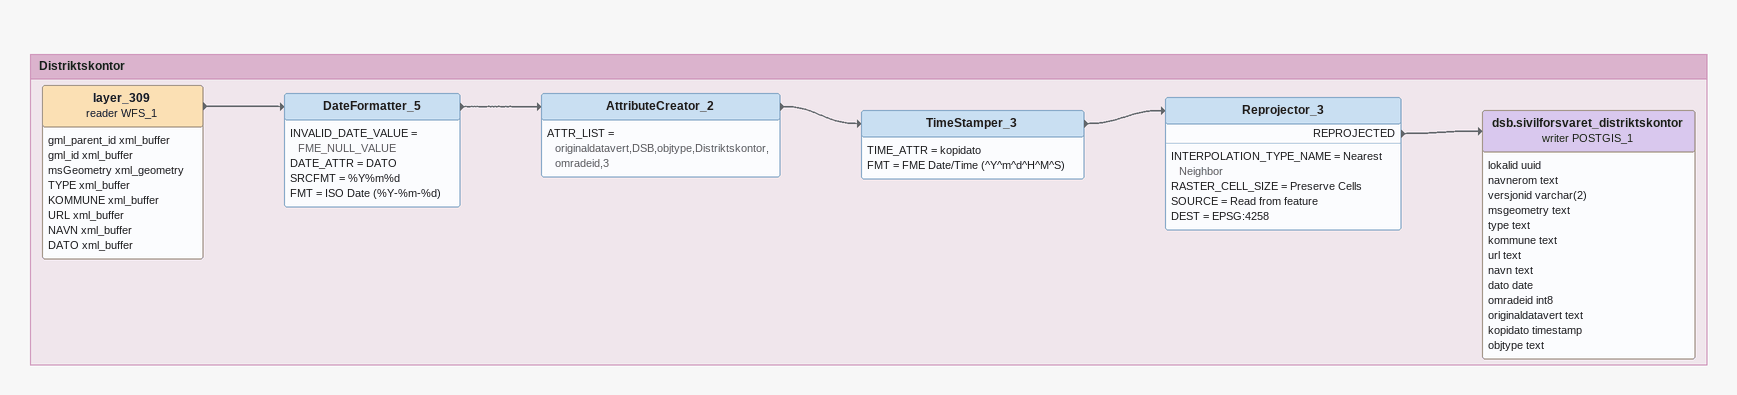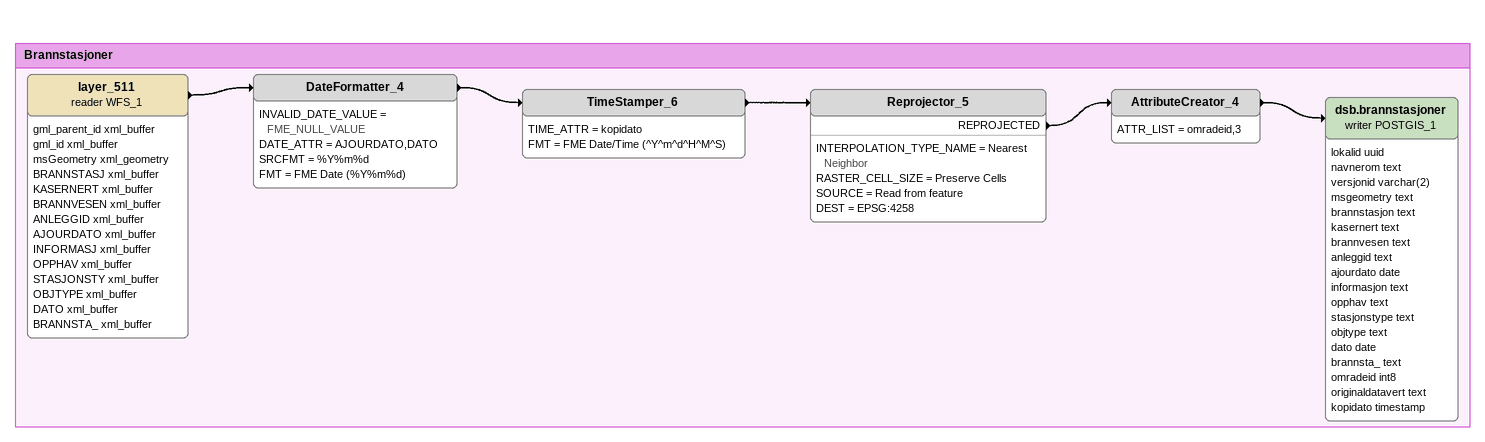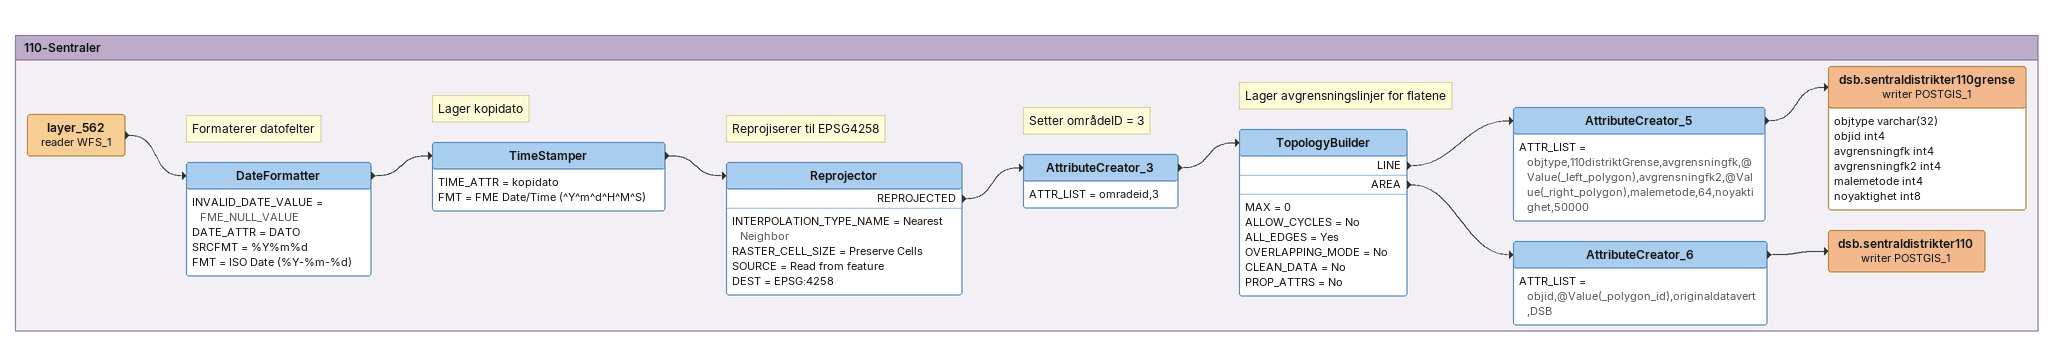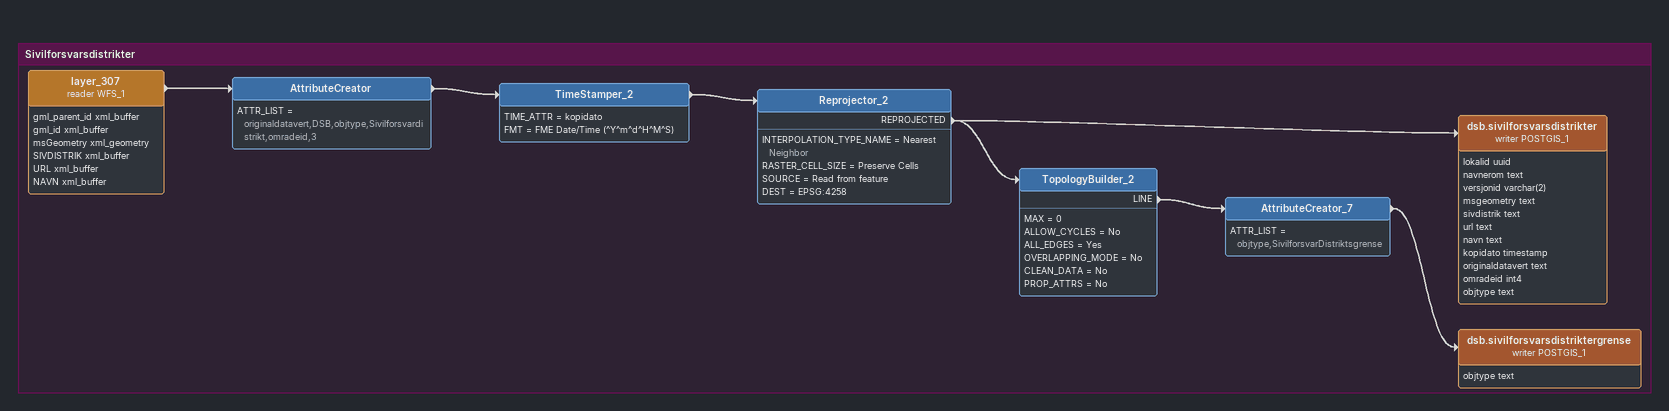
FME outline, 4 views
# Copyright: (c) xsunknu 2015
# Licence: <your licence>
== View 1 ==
Bookmark: Distriktskontor
layer_309 (reader WFS_1)
    attributes: gml_parent_id xml_buffer, gml_id xml_buffer, msGeometry xml_geometry, TYPE xml_buffer, KOMMUNE xml_buffer, URL xml_buffer, NAVN xml_buffer, DATO xml_buffer
    -> DateFormatter_5
DateFormatter_5
    INVALID_DATE_VALUE = FME_NULL_VALUE
    DATE_ATTR = DATO
    SRCFMT = %Y%m%d
    FMT = ISO Date (%Y-%m-%d)
    -> AttributeCreator_2
AttributeCreator_2
    ATTR_LIST = originaldatavert,DSB,objtype,Distriktskontor,omradeid,3
    -> TimeStamper_3
TimeStamper_3
    TIME_ATTR = kopidato
    FMT = FME Date/Time (^Y^m^d^H^M^S)
    -> Reprojector_3
Reprojector_3
    INTERPOLATION_TYPE_NAME = Nearest Neighbor
    RASTER_CELL_SIZE = Preserve Cells
    SOURCE = Read from feature
    DEST = EPSG:4258
    REPROJECTED -> dsb.sivilforsvaret_distriktskontor (writer POSTGIS_1)
dsb.sivilforsvaret_distriktskontor (writer POSTGIS_1)
    attributes: lokalid uuid, navnerom text, versjonid varchar(2), msgeometry text, type text, kommune text, url text, navn text, dato date, omradeid int8, originaldatavert text, kopidato timestamp, objtype text

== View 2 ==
Bookmark: Brannstasjoner
layer_511 (reader WFS_1)
    attributes: gml_parent_id xml_buffer, gml_id xml_buffer, msGeometry xml_geometry, BRANNSTASJ xml_buffer, KASERNERT xml_buffer, BRANNVESEN xml_buffer, ANLEGGID xml_buffer, AJOURDATO xml_buffer, INFORMASJ xml_buffer, OPPHAV xml_buffer, STASJONSTY xml_buffer, OBJTYPE xml_buffer, DATO xml_buffer, BRANNSTA_ xml_buffer
    -> DateFormatter_4
DateFormatter_4
    INVALID_DATE_VALUE = FME_NULL_VALUE
    DATE_ATTR = AJOURDATO,DATO
    SRCFMT = %Y%m%d
    FMT = FME Date (%Y%m%d)
    -> TimeStamper_6
TimeStamper_6
    TIME_ATTR = kopidato
    FMT = FME Date/Time (^Y^m^d^H^M^S)
    -> Reprojector_5
Reprojector_5
    INTERPOLATION_TYPE_NAME = Nearest Neighbor
    RASTER_CELL_SIZE = Preserve Cells
    SOURCE = Read from feature
    DEST = EPSG:4258
    REPROJECTED -> AttributeCreator_4
AttributeCreator_4
    ATTR_LIST = omradeid,3
    -> dsb.brannstasjoner (writer POSTGIS_1)
dsb.brannstasjoner (writer POSTGIS_1)
    attributes: lokalid uuid, navnerom text, versjonid varchar(2), msgeometry text, brannstasjon text, kasernert text, brannvesen text, anleggid text, ajourdato date, informasjon text, opphav text, stasjonstype text, objtype text, dato date, brannsta_ text, omradeid int8, originaldatavert text, kopidato timestamp

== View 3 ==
Bookmark: 110-Sentraler
layer_562 (reader WFS_1)
    -> DateFormatter
Note: Formaterer datofelter
DateFormatter
    INVALID_DATE_VALUE = FME_NULL_VALUE
    DATE_ATTR = DATO
    SRCFMT = %Y%m%d
    FMT = ISO Date (%Y-%m-%d)
    -> TimeStamper
Note: Lager kopidato
TimeStamper
    TIME_ATTR = kopidato
    FMT = FME Date/Time (^Y^m^d^H^M^S)
    -> Reprojector
Note: Reprojiserer til EPSG4258
Reprojector
    INTERPOLATION_TYPE_NAME = Nearest Neighbor
    RASTER_CELL_SIZE = Preserve Cells
    SOURCE = Read from feature
    DEST = EPSG:4258
    REPROJECTED -> AttributeCreator_3
Note: Setter områdeID = 3
AttributeCreator_3
    ATTR_LIST = omradeid,3
    -> TopologyBuilder
Note: Lager avgrensningslinjer for flatene
TopologyBuilder
    MAX = 0
    ALLOW_CYCLES = No
    ALL_EDGES = Yes
    OVERLAPPING_MODE = No
    CLEAN_DATA = No
    PROP_ATTRS = No
    LINE -> AttributeCreator_5
    AREA -> AttributeCreator_6
AttributeCreator_5
    ATTR_LIST = objtype,110distriktGrense,avgrensningfk,@Value(_left_polygon),avgrensningfk2,@Value(_right_polygon),malemetode,64,noyaktighet,50000
    -> dsb.sentraldistrikter110grense (writer POSTGIS_1)
dsb.sentraldistrikter110grense (writer POSTGIS_1)
    attributes: objtype varchar(32), objid int4, avgrensningfk int4, avgrensningfk2 int4, malemetode int4, noyaktighet int8
AttributeCreator_6
    ATTR_LIST = objid,@Value(_polygon_id),originaldatavert,DSB
    -> dsb.sentraldistrikter110 (writer POSTGIS_1)
dsb.sentraldistrikter110 (writer POSTGIS_1)

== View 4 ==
Bookmark: Sivilforsvarsdistrikter
layer_307 (reader WFS_1)
    attributes: gml_parent_id xml_buffer, gml_id xml_buffer, msGeometry xml_geometry, SIVDISTRIK xml_buffer, URL xml_buffer, NAVN xml_buffer
    -> AttributeCreator
AttributeCreator
    ATTR_LIST = originaldatavert,DSB,objtype,Sivilforsvardistrikt,omradeid,3
    -> TimeStamper_2
TimeStamper_2
    TIME_ATTR = kopidato
    FMT = FME Date/Time (^Y^m^d^H^M^S)
    -> Reprojector_2
Reprojector_2
    INTERPOLATION_TYPE_NAME = Nearest Neighbor
    RASTER_CELL_SIZE = Preserve Cells
    SOURCE = Read from feature
    DEST = EPSG:4258
    REPROJECTED -> dsb.sivilforsvarsdistrikter (writer POSTGIS_1)
    REPROJECTED -> TopologyBuilder_2
dsb.sivilforsvarsdistrikter (writer POSTGIS_1)
    attributes: lokalid uuid, navnerom text, versjonid varchar(2), msgeometry text, sivdistrik text, url text, navn text, kopidato timestamp, originaldatavert text, omradeid int4, objtype text
TopologyBuilder_2
    MAX = 0
    ALLOW_CYCLES = No
    ALL_EDGES = Yes
    OVERLAPPING_MODE = No
    CLEAN_DATA = No
    PROP_ATTRS = No
    LINE -> AttributeCreator_7
AttributeCreator_7
    ATTR_LIST = objtype,SivilforsvarDistriktsgrense
    -> dsb.sivilforsvarsdistriktergrense (writer POSTGIS_1)
dsb.sivilforsvarsdistriktergrense (writer POSTGIS_1)
    attributes: objtype text
